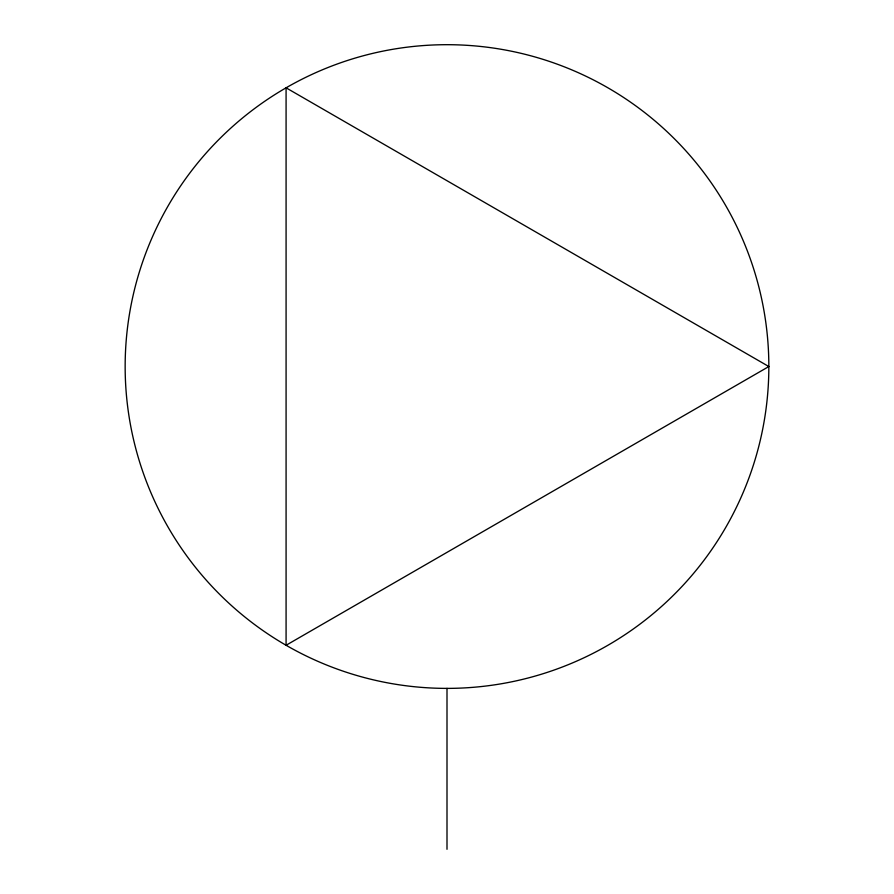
<?xml version="1.0" encoding="UTF-8"?>
<svg xmlns="http://www.w3.org/2000/svg" width="894" height="894" viewBox="0 0 894 894"><rect width="100%" height="100%" fill="white"/><g stroke="black" fill="none" stroke-linecap="round" stroke-linejoin="round"><path stroke-width="1.34" d="M447 688.38L447 849.3M768.84 366.54L286.08 645.267L286.08 87.813A321.84 321.84 0 0 1 768.84 366.54A321.84 321.84 0 0 1 286.08 645.267A321.84 321.84 0 0 1 286.08 87.813L768.84 366.54"/></g></svg>
